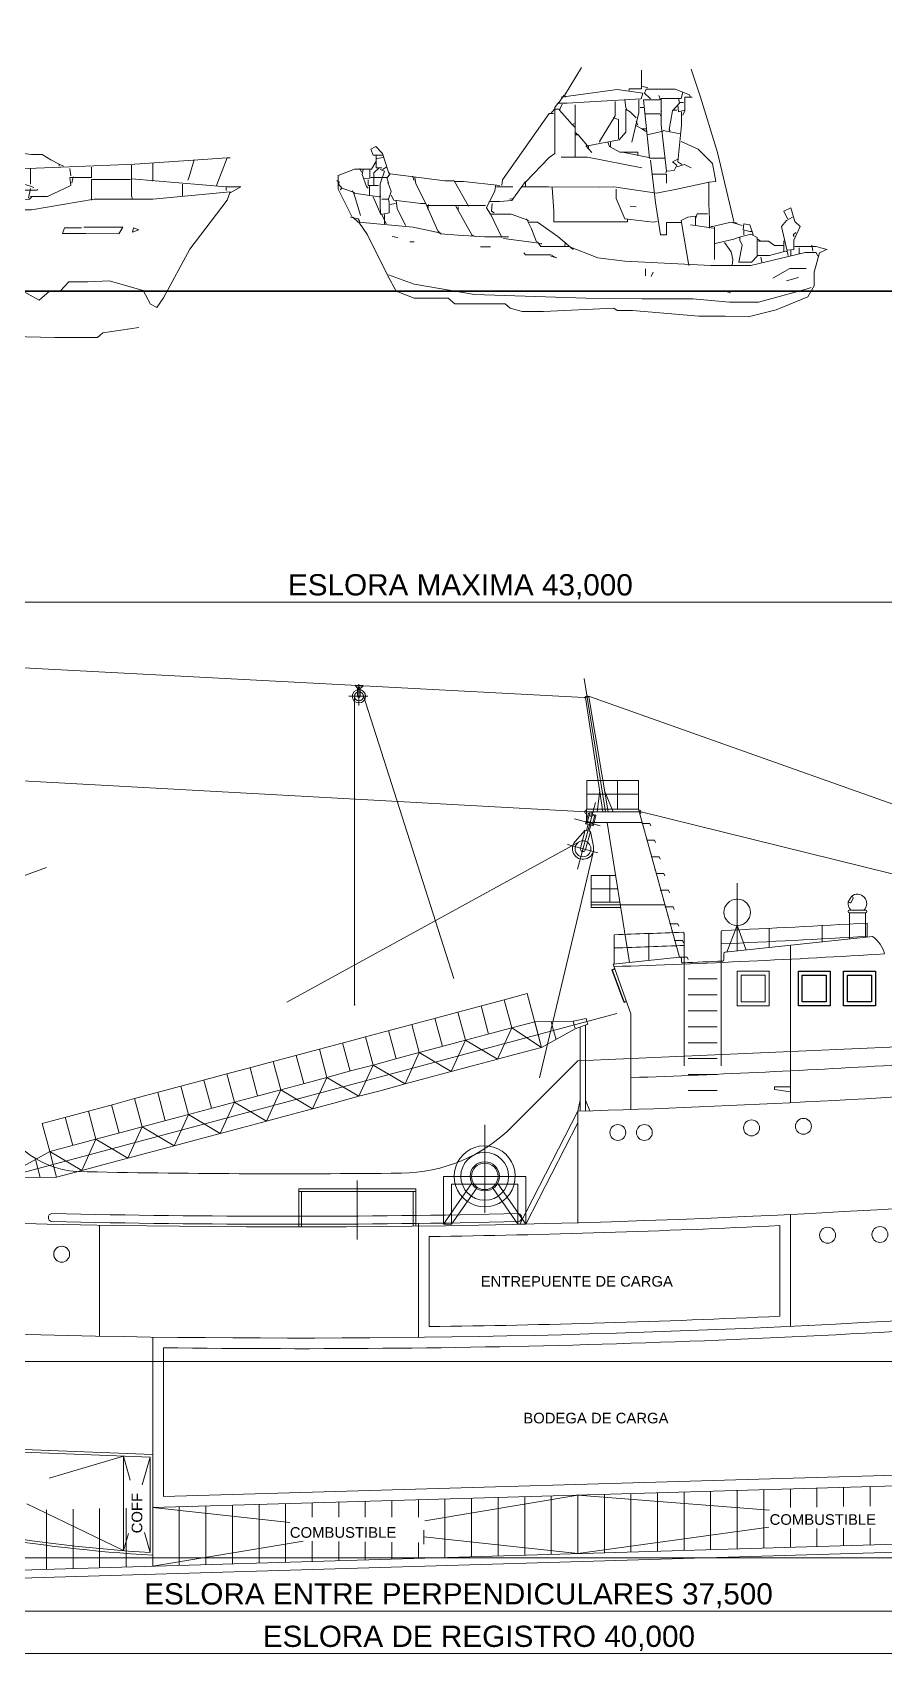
# Model space of a CAD drawing. Header units: millimetres. Extents: x -11119 to 8439, y -3599 to 8618.
# Drawn here: x -7220 to -5616, y 1906 to 4959 of the extents above; entities that cross this region are included whole.
import ezdxf

# ---------------------------------------------------------------- set-up
doc = ezdxf.new("R2010")
doc.units = ezdxf.units.MM
doc.layers.add('a_MUEBLE', color=250, linetype='Continuous', lineweight=5)
doc.layers.add('a_TEXTO', color=7, linetype='Continuous', lineweight=0)
doc.styles.add('CA_100_TEXTO', font='arial.ttf', dxfattribs={"height": 20})
doc.styles.add('CA_200_TEXTO', font='arial.ttf', dxfattribs={"height": 40})

# ---------------------------------------------------------------- blocks, each defined once
blk = doc.blocks.new('ca_nav12')
at = {"layer": 'a_MUEBLE', "linetype": 'Continuous'}
for points in [[(-859.1, 461), (-865.1, 446), (-895.1, 449.5), (-933.1, 449.5), (-935.1, 451)], [(-934.1, 425), (-934.1, 458), (-805.1, 458), (-789.1, 449), (-775.1, 423)], [(-915.1, 459), (-915.1, 451)], [(-530.1, 277), (-530.1, 301), (-597.1, 475), (-599.1, 487), (-597.1, 475), (-581.1, 451), (-509.1, 279), (-497.1, 277)], [(-894.1, 443), (-894.1, 421), (-907.1, 410), (-1017.1, 410), (-1015.1, 397)], [(-880.1, 443), (-880.1, 419), (-891.1, 421)], [(-839.1, 456), (-859.1, 456)], [(-1307.1, 423), (-1299.1, 403), (-1251.1, 403), (-1213.1, 404), (-1121.1, 406.5), (-1035.1, 406.5), (-1025.1, 389), (-1055.1, 352), (-1325.1, 352), (-1325.1, 381), (-1315.1, 411), (-1303.1, 413)], [(-1311.1, 424), (-1240.1, 424), (-1240.1, 403)], [(-1307.1, 411), (-1301.1, 399), (-1295.1, 403)], [(-1301.1, 425), (-1303.1, 417)], [(-923.1, 411), (-931.1, 422), (-1115.1, 420.5), (-1237.1, 420.5), (-1239.1, 421)], [(-1237.1, 419), (-1237.1, 405)], [(-1125.1, 421), (-1125.1, 405)], [(-1025.1, 396), (-951.1, 396), (-833.1, 405), (-773.1, 423), (-715.1, 377), (-707.1, 361), (-709.1, 347)], [(-982.1, 421), (-982.1, 399)], [(-935.1, 423), (-935.1, 399)], [(-1237.1, 318), (-1355.1, 318), (-1365.1, 331), (-1365.1, 357), (-1345.1, 366), (-1321.1, 366)], [(-1053.1, 353), (-1057.1, 349), (-1059.1, 351)], [(-709.1, 359), (-773.1, 331)], [(-549.1, 277), (-565.1, 287), (-575.1, 278), (-629.1, 278), (-643.1, 290), (-669.1, 292.5), (-717.1, 292.5), (-728.1, 307), (-728.1, 329), (-713.1, 335), (-709.1, 347), (-683.1, 319), (-667.1, 293)], [(-1352.1, 319), (-1352.1, 281), (-1361.1, 223)], [(-1349.1, 309), (-1337.1, 305), (-1347.1, 236), (-1315.1, 236), (-1276.1, 247), (-1276.1, 306), (-1337.1, 306)], [(-1251.1, 315), (-1251.1, 244), (-1231.1, 244)], [(-785.1, 329), (-773.1, 305), (-761.1, 305), (-771.1, 327), (-865.1, 324), (-931.1, 321.5), (-1231.1, 321.5), (-1235.1, 317), (-1235.1, 251)], [(-1217.1, 325), (-1217.1, 289), (-1217.1, 241), (-1231.1, 245), (-1233.1, 263), (-1219.1, 267)], [(-1173.1, 317), (-1165.1, 301), (-1165.1, 246), (-1211.1, 246)], [(-1144.1, 319), (-1144.1, 253), (-1127.1, 251), (-1123.1, 259)], [(-1125.1, 317), (-1121.1, 305)], [(-1106.1, 317), (-1106.1, 254), (-1075.1, 254), (-1075.1, 309), (-1071.1, 317)], [(-811.1, 327), (-811.1, 259), (-837.1, 246), (-955.1, 246.5), (-1033.1, 246.5), (-1049.1, 241), (-1049.1, 217)], [(-824.1, 327), (-824.1, 258), (-747.1, 258), (-661.1, 279), (-661.1, 291)], [(-785.1, 323), (-797.1, 319), (-787.1, 297), (-763.1, 275), (-757.1, 281), (-769.1, 303)], [(-1353.1, 281), (-1343.1, 279)], [(-1125.1, 295), (-1123.1, 277)], [(-1109.1, 305), (-1121.1, 305), (-1123.1, 293)], [(-1121.1, 287), (-1122.1, 277), (-1122.1, 253), (-1107.1, 257)], [(-673.1, 289), (-669.1, 281), (-661.1, 281)], [(-655.1, 289), (-661.1, 285)], [(-551.1, 275), (-499.1, 275), (-483.1, 281), (-469.1, 271), (-361.1, 271), (-255.1, 257), (-235.1, 257), (-219.1, 247), (-203.1, 239), (-203.1, 235)], [(-1370.1, 197), (-1370.1, 217), (-1355.1, 223), (-1239.1, 215), (-1087.1, 216), (-895.1, 215.5), (-745.1, 219.3), (-545.1, 221.1), (-373.1, 221.1), (-355.1, 227), (-61.1, 239), (112.9, 251), (118.9, 251)], [(-1122.1, 249), (-1113.1, 245), (-1113.1, 223), (-1122.1, 227), (-1122.1, 249)], [(50.9, 247), (40.9, 213), (38.9, 209)], [(112.9, 251), (92.9, 199)], [(-991.1, 217), (-991.1, 165), (-985.1, 151), (-987.1, 141)], [(-898.1, 217), (-898.1, 159), (-925.1, 151), (-925.1, 143)], [(-913.1, 217), (-913.1, 157)], [(-802.1, 215), (-802.1, 163), (-801.1, 159)], [(-614.1, 221), (-614.1, 180), (-677.1, 179.5), (-730.1, 179.5), (-730.1, 217)], [(-566.1, 223), (-566.1, 181), (-545.1, 173), (-545.1, 165)], [(-496.1, 221), (-496.1, 177), (-507.1, 169), (-507.1, 165)], [(-479.1, 221), (-479.1, 187), (-465.1, 183), (-398.1, 183), (-398.1, 221)], [(-353.1, 225), (-367.1, 221), (-373.1, 223)], [(-360.1, 219), (-360.1, 167)], [(-257.1, 231), (-257.1, 201)], [(-143.1, 214), (-183.1, 214), (-181.1, 199), (-225.1, 178), (-257.1, 178)], [(-203.1, 239), (-195.1, 235)], [(-183.1, 231), (-181.1, 217)], [(-177.1, 215), (-179.1, 203)], [(-142.1, 233), (-142.1, 213)], [(-67.1, 237), (-67.1, 179), (-65.1, 173)], [(-27.1, 241), (-27.1, 207)], [(-1421.1, 139), (-1350.1, 131), (-1350.1, 107), (-1341.1, 101), (-1293.1, 101), (-1297.1, 119), (-1301.1, 130), (-1274.1, 130), (-1274.1, 101), (-1224.1, 101), (-1224.1, 121), (-1237.1, 125), (-1229.1, 138), (-1031.1, 138), (-483.1, 151), (-401.1, 153), (-255.1, 153), (-137.1, 173), (-27.1, 173), (118.9, 187), (112.9, 171), (42.9, 79), (-7.1, -13), (-19.1, -31), (-31.1, -25), (-45.1, 1), (-109.1, 19), (-149.1, 17), (-185.1, 17), (-201.1, 0), (-221.1, 0), (-241.1, -17), (-303.1, 17), (-327.1, 41), (-483.1, 52), (-515.1, 52), (-587.1, 29), (-623.1, 9), (-625.1, -9), (-647.1, -9), (-667.1, -9), (-685.1, -3)], [(-1185.1, 141), (-1339.1, 141), (-1373.1, 159), (-1383.1, 173), (-1371.1, 194), (-1297.1, 193.5), (-1083.1, 193.5)], [(-297.1, 203), (-313.1, 205), (-319.1, 210), (-341.1, 210), (-333.1, 185), (-315.1, 179)], [(-303.1, 193), (-313.1, 177), (-313.1, 171)], [(-305.1, 201), (-303.1, 193), (-293.1, 191), (-283.1, 190), (-245.1, 190), (-243.1, 191)], [(-251.1, 195), (-261.1, 199), (-277.1, 203), (-285.1, 213), (-297.1, 207), (-297.1, 195)], [(-257.1, 193), (-261.1, 175)], [(-142.1, 171), (-142.1, 210), (-69.1, 210)], [(-67.1, 211), (110.9, 196), (138.9, 196), (118.9, 185)], [(28.9, 201), (28.9, 179)], [(110.9, 197), (110.9, 189)], [(-1383.1, 173), (-1425.1, 151), (-1407.1, 57), (-1403.1, 47), (-1401.1, 37)], [(-901.1, 157), (-901.1, 145)], [(-255.1, 177), (-259.1, 173), (-499.1, 161), (-891.1, 161), (-895.1, 145)], [(-463.1, 163), (-461.1, 151)], [(-431.1, 165), (-431.1, 155)], [(-429.1, 165), (-429.1, 155)], [(-1085.1, 141), (-1069.1, 141)], [(-987.1, 146), (-1055.1, 146), (-1055.1, 141)], [(-985.1, 152), (-943.1, 152), (-943.1, 143)], [(-973.1, 151), (-973.1, 141)], [(-929.1, 116), (-883.1, 116), (-873.1, 113), (-877.1, 100), (-923.1, 100), (-931.1, 115), (-929.1, 116)], [(-157.1, 120), (-83.1, 120), (-91.1, 108), (-153.1, 108.5), (-197.1, 108.5), (-193.1, 119), (-161.1, 119)], [(-63.1, 119), (-53.1, 115), (-65.1, 111), (-63.1, 119)], [(-1411.1, 71), (-1419.1, 63), (-1407.1, 43), (-1407.1, 0), (-1123.1, 0.5), (-1005.1, 0.5), (-999.1, -1)], [(-1401.1, 51), (-1329.1, 44), (-953.1, 43.5), (-845.1, 43.5), (-847.1, 34), (-1067.1, 32.5), (-1319.1, 34.8), (-1399.1, 34.8), (-1405.1, 35)], [(-1389.1, 47), (-1389.1, 39)], [(-1375.1, 45), (-1375.1, 37)], [(-1343.1, 43), (-1343.1, 35)], [(-1331.1, 43), (-1331.1, 35)], [(-1143.1, 43), (-1141.1, 33)], [(-1105.1, 43), (-1105.1, 35)], [(-1097.1, 41), (-1099.1, 33)], [(-1087.1, 41), (-1087.1, 33)], [(-1049.1, 43), (-1047.1, 33)], [(-887.1, 45), (-887.1, 37)], [(-1405.1, 15), (-1401.1, 3)], [(-1403.1, 1), (-1395.1, -3)], [(-925.1, 1), (-911.1, 7), (-893.1, 1), (-883.1, 2), (-861.1, 2), (-849.1, 4), (-825.1, 4), (-809.1, 11), (-779.1, 1)], [(-713.1, -3), (-697.1, 5), (-679.1, -7), (-677.1, -5)], [(-659.1, -13), (-659.1, -21)], [(-1485.1, -53), (-1235.1, -65), (-957.1, -73), (-819.1, -82), (-783.1, -85.5), (-643.1, -83.2), (-433.1, -86.1), (-347.1, -84.6), (-211.1, -87.8), (-131.1, -87.8), (-121.1, -79), (-53.1, -69)]]:
    blk.add_lwpolyline(points, dxfattribs=at)
blk = doc.blocks.new('ca_nav13')
at = {"layer": 'a_MUEBLE', "linetype": 'Continuous'}
for points in [[(348.8, 420.8), (316.8, 368), (318.4, 364.8)], [(461.6, 416), (461.6, 380.8), (438.4, 380.8), (438.4, 377.6)], [(635.2, 131.2), (604.8, 260.8), (572.8, 364.8), (555.2, 417.6)], [(310.4, 364.8), (416, 379.2), (464, 372.8), (460.8, 361.6), (321.6, 353.6), (305.6, 353.6), (315.2, 368), (316.8, 368)], [(462.4, 385.6), (473.6, 382.4)], [(478.4, 361.6), (467.2, 372.8), (470.4, 380), (524.8, 380), (552, 369.6), (553.6, 364.8)], [(494.4, 368), (497.6, 360)], [(539.2, 374.4), (536, 362.4), (498.4, 362.4), (498.4, 313.6), (508.8, 225.6), (507.2, 222.4)], [(305.6, 355.2), (298.4, 345.6), (298.4, 259.2), (288, 251.2), (243.2, 204.8), (243.2, 196.8)], [(291.2, 334.4), (297.6, 342.4), (307.2, 342.4)], [(312, 352), (307.2, 340.8), (331.2, 313.6), (336, 315.2)], [(336, 299.2), (342.4, 294.4), (360, 273.6), (419.2, 284.8), (432, 299.2), (432, 342.4), (440, 337.6), (451.2, 326.4)], [(336.8, 350.4), (336.8, 252.8)], [(412, 356.8), (412, 329.6), (382.4, 281.6), (384, 280)], [(430.4, 360), (432, 345.6), (433.6, 342.4)], [(456.8, 360), (456.8, 336), (443.2, 280)], [(459.2, 345.6), (465.6, 345.6)], [(505.6, 250.4), (476.8, 250.4), (465.6, 360), (496, 360)], [(499.2, 339.2), (497.6, 329.6)], [(531.2, 363.2), (532.8, 353.6), (520, 339.2), (513.6, 304), (515.2, 300.8)], [(520, 340.8), (528, 340.8)], [(529.6, 350.4), (531.2, 337.6), (542.4, 340.8)], [(536.8, 337.6), (536.8, 312), (529.6, 243.2), (537.6, 238.4)], [(532.8, 355.2), (540.8, 355.2)], [(539.2, 331.2), (543.2, 339.2), (543.2, 364.8), (556.8, 364.8)], [(198.4, 198.4), (200, 209.6), (288, 334.4), (296, 334.4)], [(331.2, 313.6), (336, 308.8)], [(408, 326.4), (418.4, 323.2), (418.4, 286.4)], [(449.6, 312), (462.4, 305.6), (468.8, 300.8), (470.4, 300.8)], [(451.2, 320), (454.4, 312)], [(462.4, 305.6), (470.4, 305.6)], [(496, 333.6), (468.8, 333.6)], [(336, 294.4), (342.4, 294.4)], [(398.4, 280), (401.6, 272), (420.8, 261.6), (454.4, 261.6), (454.4, 256)], [(403.2, 280), (403.2, 272)], [(502.4, 300.8), (472, 294.4)], [(502.4, 302.4), (534.4, 296)], [(536, 281.6), (568, 267.2), (595.2, 240), (601.6, 206.4), (588, 204.8), (588.4, 164.8), (589.4, 134.4), (589.4, 118.4)], [(-25.6, 256), (-43.2, 256), (-48, 267.2), (-38.4, 272), (-25.6, 259.2), (-14.4, 224), (-12.8, 220.8)], [(-37.6, 254.4), (-37.6, 232), (-27.2, 232)], [(-24, 251.2), (-36.8, 249.6)], [(462.4, 232), (360, 252), (310.4, 252)], [(356.8, 273.6), (368, 260.8)], [(361.6, 273.6), (361.6, 267.2)], [(428.8, 260.8), (475.2, 251.2)], [(478.4, 246.4), (488, 166.4), (497.6, 105.6), (508.8, 105.6), (508.8, 128.8), (536, 128.8)], [(529.6, 248), (520, 243.2), (528, 236.8), (523.2, 227.2), (508.8, 225.6)], [(-38.4, 243.2), (-46.4, 229.6), (-78.4, 229.6), (-109.6, 217.6), (-109.6, 192), (-83.2, 139.2)], [(-68.8, 230.4), (-65.6, 224)], [(-62.4, 228.8), (-64, 219.2), (-56, 196.8), (-52.8, 193.6)], [(-49.6, 228.8), (-49.6, 212.8), (-60.8, 211.2)], [(-32, 232), (-42.4, 222.4), (-42.4, 200)], [(-30.4, 228.8), (-22.4, 225.6), (-30.4, 201.6), (-30.4, 156.8), (-28.8, 144)], [(-17.6, 233.6), (-25.6, 228.8)], [(-17.6, 212.8), (-11.2, 220.8), (91.2, 207.2), (108.8, 207.2), (136, 160)], [(30.4, 216), (33.6, 208)], [(35.2, 214.4), (36.8, 201.6), (57.6, 160.8), (168, 160.8)], [(508.8, 203.2), (508.8, 220), (481.6, 220)], [(528, 233.6), (542.4, 238.4), (555.2, 232)], [(-112, 208), (-107.2, 204.8), (-108.8, 198.4)], [(-107.2, 200), (-102.4, 193.6), (-105.6, 190.4)], [(-102.4, 193.6), (-78.4, 185.6)], [(-83.2, 188.8), (-80, 184)], [(-67.2, 142.4), (-80, 184), (-32, 177.6), (-28.8, 179.2)], [(-52.8, 209.6), (-52.8, 198.4), (-33.6, 198.4)], [(-50.4, 198.4), (-50.4, 179.2)], [(-48, 213.6), (-17.6, 213.6), (-14.4, 203.2)], [(-16, 204.8), (-9.6, 187.2), (-14.4, 172.8), (-27.2, 172.8)], [(108.8, 206.4), (126.4, 206.4), (195.2, 198.4)], [(187.2, 200), (185.6, 188.8), (169.6, 156.8), (177.6, 144.8), (216, 144.8), (249.6, 132.8)], [(243.2, 206.4), (235.2, 195.2), (217.6, 170.4), (195.2, 168.4), (177.6, 168.4), (174.4, 168)], [(188.8, 196), (219.2, 196)], [(588.8, 204.8), (528, 192), (489.6, 184), (409.6, 196), (382.4, 195.6), (286.4, 196.2), (235.2, 196.2)], [(293.6, 195.2), (296.4, 150.4), (296.4, 130.4), (435.2, 130.4), (435.2, 136)], [(413.6, 192), (413.6, 174.4), (430.4, 136), (483.2, 129.6), (491.2, 131.2)], [(-43.2, 177.6), (-28.8, 144), (-13.6, 147.2), (-13.6, 166.4), (-14.4, 172.8)], [(-1.6, 164.8), (-11.2, 163.2)], [(-9.6, 180.8), (-4.8, 171.2), (46.4, 164.8), (54.4, 164.8)], [(0, 169.6), (1.6, 155.2), (17.6, 123.2)], [(56, 163.2), (78.4, 113.6), (83.2, 108), (116.8, 105.2), (166.4, 102.2), (211.2, 102.2)], [(60.8, 163.2), (59.2, 153.6)], [(112, 160), (142.4, 105.6), (142.4, 104)], [(116.8, 158.4), (116.8, 152)], [(180.8, 164.8), (179.2, 150.4), (184, 147.2)], [(220.8, 174.4), (212.8, 172.8)], [(440, 160), (451.2, 158.4)], [(736, 136), (729.6, 150.4), (742.4, 156.8), (750.4, 131.2), (760, 121.6), (748, 96), (748, 78.4), (736, 76.8)], [(-86.4, 139.2), (-72, 136), (-68.8, 131.2)], [(-81.6, 139.2), (-72, 129.6), (-70.4, 129.6)], [(809.6, 78.4), (796.8, 72), (786.4, 35.2), (786.4, 9.6), (774.4, -11.2), (715.2, -35.2), (662.4, -48.8), (619.2, -47.6), (569.6, -47.6), (444.8, -36.8), (416, -36.8), (409.6, -32), (276.8, -38.4), (236.8, -38.4), (214.4, -32), (204.8, -24), (110.4, -24), (97.6, -13.6), (33.6, -13.6), (0, 0), (-16, 28.8), (-54.4, 105.6), (-70.4, 129.6), (32, 120), (84.8, 108.8)], [(-27.2, 144), (-19.2, 126.4)], [(-22.4, 144), (-22.4, 126.4)], [(177.6, 145.6), (198.4, 100.8)], [(244.8, 136), (248, 129.6)], [(264, 92.8), (254.4, 116.8), (248, 129.6), (265.6, 129.6), (304, 102.4), (332.8, 78.4)], [(550.4, 48), (536, 132.8), (548.8, 139.2), (563.2, 140.8), (563.2, 124.8)], [(596.8, 118.4), (553.6, 124.8)], [(585.6, 145.6), (566.4, 145.6), (563.2, 136)], [(651.2, 123.2), (630.4, 129.6), (595.2, 121.6), (592, 121.6)], [(633.6, 129.6), (641.6, 128)], [(672, 105.6), (665.6, 124.8), (654.4, 126.4), (652.8, 115.2), (665.6, 112), (670.4, 112)], [(745.6, 139.2), (734.4, 132.8), (724.8, 121.6), (737.6, 67.2)], [(-8, 102.4), (3.2, 100.8)], [(25.6, 92.8), (33.6, 92.8)], [(142.4, 105.6), (148.8, 102.4)], [(201.6, 99.2), (273.6, 89.6), (273.6, 88)], [(265.6, 92.8), (272, 84), (324.8, 84), (379.2, 62.4), (430.4, 56), (592, 48), (667.2, 48), (769.6, 72.8), (790.4, 72.8), (793.6, 65.6)], [(599.2, 120), (599.2, 59.2)], [(600, 89.6), (635.2, 97.6), (643.2, 100.8), (667.2, 107.2), (679.2, 100.8), (679.2, 65.6), (668.8, 54.4), (644.8, 54.4), (651.2, 86.4), (646.4, 96), (646.4, 100.8)], [(654.4, 113.6), (654.4, 105.6)], [(680, 97.6), (684.8, 94.4)], [(681.6, 93.6), (700.8, 93.6), (712, 85.6), (728, 85.6)], [(729.6, 94.4), (729.6, 75.2)], [(752, 110.4), (747.2, 105.6), (748.8, 102.4)], [(158.4, 83.2), (177.6, 83.2)], [(299.2, 64), (291.2, 68), (243.2, 68), (240, 72)], [(291.2, 65.6), (302.4, 62.4)], [(318.4, 91.2), (316.8, 83.2)], [(617.6, 91.2), (630.4, 73.6), (633.6, 59.2), (632, 48)], [(680, 67.2), (702.4, 67.2), (732.8, 75.2), (736, 73.6)], [(686.4, 64), (688, 54.4)], [(742.4, 76.8), (742.4, 67.2)], [(750.4, 84), (790.4, 84), (803.2, 80), (811.2, 78.4)], [(758.4, 81.6), (758.4, 70.4)], [(782.4, 86.4), (784, 75.2)], [(468.8, 41.6), (468.8, 28.8)], [(483.2, 35.2), (480, 27.2)], [(771.2, 42.4), (740.8, 42.4), (708.8, 24)], [(-14.4, 30.4), (33.6, 12.8), (147.2, -6.4), (356.8, -13.6), (462.4, -14.8), (558.4, -14.8), (627.2, -20.8), (681.6, -20.8), (771.2, 3.2), (780.8, 6.4)], [(756.8, 25.6), (734.4, 19.2)], [(438.4, -0.8), (620.8, -0.8), (628.8, -3.2)]]:
    blk.add_lwpolyline(points, dxfattribs=at)
blk = doc.blocks.new('ca_nav22')
for p, q in [((-905.7, 1086.5), (-901, 1088.2)), ((-883.2, 1025.5), (-905.7, 1086.5)), ((-555.3, 1018.9), (-555.3, 1083.9)), ((-555.3, 1083.9), (-495.3, 1083.9)), ((-547.8, 1076.4), (-502.8, 1076.4)), ((-547.8, 1026.4), (-547.8, 1076.4)), ((-502.8, 1076.4), (-502.8, 1026.4)), ((-495.3, 1083.9), (-495.3, 1018.9)), ((-470.3, 1018.9), (-470.3, 1083.9)), ((-470.3, 1083.9), (-410.3, 1083.9)), ((-462.8, 1076.4), (-417.8, 1076.4)), ((-462.8, 1026.4), (-462.8, 1076.4)), ((-417.8, 1076.4), (-417.8, 1026.4)), ((-410.3, 1083.9), (-410.3, 1018.9)), ((-883.2, 1025.5), (-878.5, 1027.2)), ((-495.3, 1018.9), (-555.3, 1018.9)), ((-502.8, 1026.4), (-547.8, 1026.4)), ((-410.3, 1018.9), (-470.3, 1018.9)), ((-417.8, 1026.4), (-462.8, 1026.4))]:
    blk.add_line(p, q)
at = {"layer": 'a_MUEBLE', "color": 8}
for p, q in [((-958.1, 1599), (-2697.5, 1691.5)), ((-1388.8, 1622.4), (-1374.8, 1621.6)), ((-1388.8, 1621.4), (-1388.8, 1622.4)), ((-1382.2, 1614), (-1388.8, 1621.4)), ((-1388.8, 1621.4), (-1374.8, 1620.6)), ((-1382.2, 1624.7), (-1382.2, 1584.5)), ((-1374.8, 1620.6), (-1382.2, 1614)), ((-1374.8, 1620.6), (-1374.8, 1621.6)), ((-918.1, 1383.9), (-958.4, 1635.3)), ((-1401.1, 1601.5), (-1365.4, 1601.5)), ((-1390.7, 1601.5), (-1390.7, 1021.5)), ((-1384.7, 1616.5), (-1384.7, 1601.5)), ((-1379.7, 1616.5), (-1379.7, 1601.5)), ((-1374.1, 1604.1), (-1203.9, 1070.1)), ((-958.1, 1599), (-948.2, 1601.1)), ((-955.7, 1599.5), (-949.8, 1600.8)), ((-923.2, 1383.9), (-955.7, 1599.5)), ((-923.2, 1383.9), (-955.7, 1599.5)), ((-949.8, 1600.8), (-913.1, 1383.9)), ((-949.8, 1600.8), (-913.1, 1383.9)), ((836, 967.6), (-948.2, 1601.1)), ((-955.5, 1383.8), (-2639, 1476.7)), ((-953.3, 1443.2), (-856.4, 1443.2)), ((-953.3, 1388.9), (-953.3, 1443.2)), ((-895.6, 1443.2), (-895.6, 1388.9)), ((-856.4, 1443.2), (-856.4, 1388.9)), ((-856.4, 1417.2), (-953.3, 1417.2)), ((-895.6, 1417.2), (-953.3, 1417.2)), ((-929.1, 1423.3), (-934.1, 1383.9)), ((-929.1, 1423.3), (-934.1, 1383.9)), ((-919.8, 1423.6), (-903.7, 1383.9)), ((-919.8, 1423.6), (-903.7, 1383.9)), ((-855, 1383.9), (-954.1, 1383.9)), ((-954.1, 1367.4), (-950.7, 1380.2)), ((-952.5, 1363.9), (-948.8, 1377.7)), ((-949.5, 1380.9), (-947.8, 1380.5)), ((-947.8, 1377.4), (-947.8, 1383.9)), ((-947.8, 1377.4), (-947.8, 1383.9)), ((-947.3, 1363.9), (-937.3, 1401.4)), ((-943.7, 1377.4), (-943.7, 1383.9)), ((-943.7, 1377.4), (-943.7, 1383.9)), ((-943.7, 1379.4), (-936.9, 1377.6)), ((-943.7, 1377.4), (-939.8, 1376.4)), ((-942.1, 1363.9), (-939.1, 1375.1)), ((-939.5, 1363.9), (-936.2, 1376.3)), ((-915.6, 1383.9), (-902.6, 1383.9)), ((-915.6, 1383.9), (-902.6, 1383.9)), ((836, 967.6), (-853.8, 1384.5)), ((-976.6, 1370.5), (-928.3, 1357.5)), ((-956.3, 1349.5), (-975.5, 1327.9)), ((-970.9, 1275.8), (-947.3, 1363.9)), ((-965.4, 1315.7), (-956.3, 1349.5)), ((-956.3, 1349.5), (-946.7, 1346.9)), ((-955.7, 1361.5), (-954.1, 1367.4)), ((-955.7, 1361.5), (-953.3, 1360.8)), ((-955.7, 1313.1), (-946.7, 1346.9)), ((-953.9, 1348.9), (-950.7, 1361)), ((-953.3, 1360.8), (-952.5, 1363.9)), ((-953.1, 1361.7), (-943.4, 1359.1)), ((-951.9, 1365.9), (-944.4, 1363.9)), ((-949.1, 1347.6), (-945.8, 1359.8)), ((-946.7, 1346.9), (-940.9, 1318.6)), ((-944.4, 1363.9), (-942.3, 1363.4)), ((-943.7, 1358.1), (-942.1, 1363.9)), ((-943.7, 1358.1), (-941.3, 1357.5)), ((-941.3, 1357.5), (-939.5, 1363.9)), ((-849, 1362.1), (-834.5, 1362.1)), ((-834.5, 1362.1), (-832.7, 1357.4)), ((-967.8, 1327.6), (-1517.7, 1025.5)), ((-989.6, 1322.2), (-932.8, 1307)), ((-840.3, 1330.9), (-825.8, 1330.9)), ((-825.8, 1330.9), (-824.1, 1326.2)), ((-941.1, 1310), (-1042.4, 882.8)), ((-831.6, 1299.4), (-817.1, 1299.4)), ((-817.1, 1299.4), (-815.3, 1294.7)), ((-2520.3, 1078.9), (-1970.3, 1278.9)), ((-945.3, 1263.9), (-945.3, 1213.9)), ((-945.3, 1263.9), (-899, 1263.9)), ((-910.3, 1263.9), (-910.3, 1213.9)), ((-822.8, 1267.9), (-808.3, 1267.9)), ((-808.3, 1267.9), (-806.6, 1263.2)), ((-945.3, 1238.9), (-895, 1238.9)), ((-814.1, 1236.4), (-799.6, 1236.4)), ((-799.6, 1236.4), (-797.8, 1231.7)), ((-670.3, 1220.4), (-670.3, 1249.4)), ((-461.3, 1214.5), (-455.4, 1224.8)), ((-455.4, 1224.8), (-452.8, 1223.3)), ((-945.3, 1208.9), (-806.4, 1208.9)), ((-805.3, 1204.9), (-790.8, 1204.9)), ((-790.8, 1204.9), (-789.1, 1200.2)), ((-671.1, 1219), (-671.1, 1220.4)), ((-671.1, 1220.4), (-669.6, 1220.4)), ((-669.6, 1219), (-671.1, 1219)), ((-670.3, 1170.4), (-670.3, 1219)), ((-669.6, 1220.4), (-669.6, 1219)), ((-461.3, 1214.5), (-458.7, 1213)), ((-429.1, 1198.9), (-459.1, 1198.9)), ((-429.1, 1193.9), (-459.1, 1193.9)), ((-459.1, 1144.6), (-459.1, 1193.9)), ((-456, 1213.7), (-452.1, 1220.6)), ((-429.1, 1147.8), (-429.1, 1193.9)), ((-796.6, 1173.4), (-782.1, 1173.4)), ((-782.1, 1173.4), (-780.3, 1168.7)), ((-670.9, 1169), (-689.6, 1119.9)), ((-671.1, 1169), (-671.1, 1170.4)), ((-671.1, 1170.4), (-669.6, 1170.4)), ((-669.6, 1169), (-671.1, 1169)), ((-670.3, 1121.9), (-670.3, 1169)), ((-653.5, 1123.7), (-669.7, 1169)), ((-669.6, 1170.4), (-669.6, 1169)), ((-610.3, 1164.6), (-610.3, 1128.4)), ((-510.3, 1169.8), (-510.3, 1139.1)), ((-426, 1148.2), (-426, 1174.5)), ((-901.9, 1097.1), (-901.9, 1152.6)), ((-836.9, 1104.1), (-836.9, 1154.8)), ((-787.8, 1141.9), (-773.3, 1141.9)), ((-773.3, 1141.9), (-771.6, 1137.2)), ((-770.3, 923.9), (-770.3, 1154.8)), ((-770.3, 1083.9), (-770.3, 1154.8)), ((-700.3, 927), (-700.3, 1158)), ((-779.1, 1110.4), (-764.6, 1110.4)), ((-764.6, 1110.4), (-762.8, 1105.7)), ((-762.8, 1069.3), (-707.8, 1069.3)), ((-670.3, 1018.9), (-670.3, 1083.9)), ((-670.3, 1083.9), (-610.3, 1083.9)), ((-662.8, 1076.4), (-617.8, 1076.4)), ((-662.8, 1026.4), (-662.8, 1076.4)), ((-617.8, 1076.4), (-617.8, 1026.4)), ((-610.3, 1083.9), (-610.3, 1018.9)), ((-1109, 1030.2), (-1065.5, 1041.9)), ((-1038.4, 940.5), (-1065.5, 1041.9)), ((-762.8, 1039.3), (-707.8, 1039.3)), ((-1195.9, 1006.9), (-1148.8, 1019.6)), ((-1138.2, 965.5), (-1152.5, 1018.6)), ((-1148.8, 1019.6), (-1109, 1030.2)), ((-1094.8, 977.1), (-1109, 1030.2)), ((-1094.8, 977.1), (-1109, 1030.2)), ((-762.8, 1009.3), (-707.8, 1009.3)), ((-610.3, 1018.9), (-670.3, 1018.9)), ((-617.8, 1026.4), (-662.8, 1026.4)), ((-2049.4, 695.4), (-897.1, 1004.2)), ((-1322.7, 973), (-1282.9, 983.6)), ((-1282.9, 983.6), (-1235.7, 996.3)), ((-1268.6, 930.5), (-1282.9, 983.6)), ((-1268.6, 930.5), (-1282.9, 983.6)), ((-1225.2, 942.2), (-1239.4, 995.3)), ((-1235.7, 996.3), (-1195.9, 1006.9)), ((-1181.7, 953.8), (-1195.9, 1006.9)), ((-1181.7, 953.8), (-1195.9, 1006.9)), ((-1134.6, 966.4), (-1094.8, 977.1)), ((-1121.6, 918.1), (-1094.8, 977.1)), ((-1094.8, 977.1), (-1051.3, 988.8)), ((-1094.8, 977.1), (-1038.4, 940.5)), ((-1051.3, 988.8), (-979.2, 990)), ((-1044.8, 964.6), (-1051.3, 988.8)), ((-1015.9, 972.4), (-1020.4, 989.3)), ((-979.2, 990), (-954.5, 994.7)), ((-977.2, 982.7), (-979.2, 990)), ((-977.2, 982.7), (-975.3, 975.5)), ((-975.3, 975.5), (-951.7, 983.9)), ((-965.7, 915.5), (-965.7, 978.9)), ((-955.7, 915.9), (-955.7, 982.4)), ((-953.1, 989.2), (-954.5, 994.7)), ((-953.1, 989.2), (-951.7, 983.9)), ((-762.8, 979.3), (-707.8, 979.3)), ((-1456.7, 937.1), (-1409.6, 949.7)), ((-1399, 895.6), (-1413.3, 948.7)), ((-1409.6, 949.7), (-1369.8, 960.4)), ((-1369.8, 960.4), (-1322.7, 973)), ((-1355.6, 907.2), (-1369.8, 960.4)), ((-1355.6, 907.2), (-1369.8, 960.4)), ((-1312.1, 918.9), (-1326.3, 972)), ((-1221.5, 943.2), (-1181.7, 953.8)), ((-1208.6, 894.9), (-1181.7, 953.8)), ((-1181.7, 953.8), (-1134.6, 966.4)), ((-1181.7, 953.8), (-1121.6, 918.1)), ((-1038.4, 940.5), (-1044.8, 964.6)), ((-1038.4, 940.5), (-975.3, 975.5)), ((-1015.9, 972.4), (-1011.3, 955.5)), ((-762.8, 949.3), (-707.8, 949.3)), ((-1543.7, 913.8), (-1496.5, 926.4)), ((-1486, 872.3), (-1500.2, 925.4)), ((-1496.5, 926.4), (-1456.7, 937.1)), ((-1442.5, 883.9), (-1456.7, 937.1)), ((-1442.5, 883.9), (-1456.7, 937.1)), ((-1355.6, 907.2), (-1308.4, 919.9)), ((-1308.4, 919.9), (-1268.6, 930.5)), ((-1295.5, 871.6), (-1268.6, 930.5)), ((-1268.6, 930.5), (-1221.5, 943.2)), ((-1268.6, 930.5), (-1208.6, 894.9)), ((-1168.8, 905.5), (-1121.6, 918.1)), ((-1121.6, 918.1), (-1081.8, 928.8)), ((-1081.8, 928.8), (-1038.4, 940.5)), ((-955.7, 821.4), (-955.7, 915.9)), ((-870.3, 823.4), (-870.3, 919.6)), ((-770.3, 923.9), (-770.3, 905.9)), ((-762.8, 919.3), (-707.8, 919.3)), ((-700.3, 927), (-700.3, 905.9)), ((-570.3, 836.2), (-570.3, 932.6)), ((-1670.4, 879.8), (-1630.6, 890.5)), ((-1630.6, 890.5), (-1583.5, 903.1)), ((-1616.4, 837.3), (-1630.6, 890.5)), ((-1616.4, 837.3), (-1630.6, 890.5)), ((-1572.9, 849), (-1587.1, 902.1)), ((-1583.5, 903.1), (-1543.7, 913.8)), ((-1529.4, 860.6), (-1543.7, 913.8)), ((-1529.4, 860.6), (-1543.7, 913.8)), ((-1442.5, 883.9), (-1395.4, 896.6)), ((-1395.4, 896.6), (-1355.6, 907.2)), ((-1382.4, 848.3), (-1355.6, 907.2)), ((-1355.6, 907.2), (-1295.5, 871.6)), ((-1255.7, 882.2), (-1208.6, 894.9)), ((-1208.6, 894.9), (-1168.8, 905.5)), ((-965.7, 820.4), (-965.7, 915.5)), ((-762.8, 889.3), (-707.8, 889.3)), ((-1804.5, 843.9), (-1757.3, 856.5)), ((-1746.8, 802.4), (-1761, 855.5)), ((-1757.3, 856.5), (-1717.5, 867.2)), ((-1717.5, 867.2), (-1670.4, 879.8)), ((-1703.3, 814.1), (-1717.5, 867.2)), ((-1703.3, 814.1), (-1717.5, 867.2)), ((-1659.8, 825.7), (-1674.1, 878.8)), ((-1569.2, 850), (-1529.4, 860.6)), ((-1556.3, 801.7), (-1529.4, 860.6)), ((-1529.4, 860.6), (-1482.3, 873.3)), ((-1529.4, 860.6), (-1469.4, 825)), ((-1482.3, 873.3), (-1442.5, 883.9)), ((-1469.4, 825), (-1442.5, 883.9)), ((-1442.5, 883.9), (-1382.4, 848.3)), ((-1382.4, 848.3), (-1342.6, 858.9)), ((-1342.6, 858.9), (-1295.5, 871.6)), ((-1295.5, 871.6), (-1255.7, 882.2)), ((-762.8, 859.3), (-707.8, 859.3)), ((-600.3, 861.2), (-600.3, 866.2)), ((-570.3, 866.2), (-600.3, 866.2)), ((-600.3, 861.2), (-570.3, 856.5)), ((-1891.4, 820.6), (-1844.3, 833.2)), ((-1833.7, 779.1), (-1847.9, 832.2)), ((-1844.3, 833.2), (-1804.5, 843.9)), ((-1790.2, 790.8), (-1804.5, 843.9)), ((-1790.2, 790.8), (-1804.5, 843.9)), ((-1703.3, 814.1), (-1656.2, 826.7)), ((-1656.2, 826.7), (-1616.4, 837.3)), ((-1643.2, 778.4), (-1616.4, 837.3)), ((-1616.4, 837.3), (-1569.2, 850)), ((-1616.4, 837.3), (-1556.3, 801.7)), ((-1516.5, 812.3), (-1469.4, 825)), ((-1469.4, 825), (-1429.6, 835.6)), ((-1429.6, 835.6), (-1382.4, 848.3)), ((-965.7, 840.8), (-970.3, 820.3)), ((-955.7, 840.8), (-947.7, 820.9)), ((-1978.3, 797.3), (-1931.2, 809.9)), ((-1964.1, 744.2), (-1978.3, 797.3)), ((-1920.6, 755.8), (-1934.9, 808.9)), ((-1931.2, 809.9), (-1891.4, 820.6)), ((-1877.2, 767.5), (-1891.4, 820.6)), ((-1877.2, 767.5), (-1891.4, 820.6)), ((-1790.2, 790.8), (-1743.1, 803.4)), ((-1743.1, 803.4), (-1703.3, 814.1)), ((-1730.2, 755.1), (-1703.3, 814.1)), ((-1703.3, 814.1), (-1643.2, 778.4)), ((-1603.4, 789), (-1556.3, 801.7)), ((-1556.3, 801.7), (-1516.5, 812.3)), ((-1145.5, 629.1), (-1145.5, 794.5)), ((-970.3, 820.3), (-1079.2, 607.6)), ((-970.3, 798.3), (-1068, 607.6)), ((-970.3, 610.2), (-970.3, 820.3)), ((-1917, 756.8), (-1877.2, 767.5)), ((-1904, 708.5), (-1877.2, 767.5)), ((-1877.2, 767.5), (-1830, 780.1)), ((-1877.2, 767.5), (-1817.1, 731.8)), ((-1830, 780.1), (-1790.2, 790.8)), ((-1817.1, 731.8), (-1790.2, 790.8)), ((-1790.2, 790.8), (-1730.2, 755.1)), ((-1730.2, 755.1), (-1690.4, 765.8)), ((-1690.4, 765.8), (-1643.2, 778.4)), ((-1643.2, 778.4), (-1603.4, 789)), ((-1989.5, 730.1), (-1964.1, 744.2)), ((-1964.1, 744.2), (-1917, 756.8)), ((-1964.1, 744.2), (-1904, 708.5)), ((-1964.1, 744.2), (-1957.6, 720)), ((-1817.1, 731.8), (-1777.3, 742.5)), ((-1777.3, 742.5), (-1730.2, 755.1)), ((-1989.5, 730.1), (-2027.2, 709.1)), ((-1986.6, 712.3), (-1991.2, 729.2)), ((-1986.6, 712.3), (-1982.1, 695.4)), ((-1957.6, 720), (-1951.2, 695.9)), ((-1951.2, 695.9), (-1904, 708.5)), ((-1904, 708.5), (-1864.2, 719.2)), ((-1864.2, 719.2), (-1817.1, 731.8)), ((-1951.2, 695.9), (-2023.3, 694.7)), ((-1275.3, 673.9), (-1495.3, 673.9)), ((-1495.3, 602.4), (-1495.3, 673.9)), ((-1385.3, 578.9), (-1385.3, 689.8)), ((-1275.3, 603.9), (-1275.3, 673.9)), ((-1068, 697.6), (-1223, 697.6)), ((-1223, 697.6), (-1223, 607.6)), ((-1169.6, 684.5), (-1223, 607.6)), ((-1083, 682.6), (-1208, 682.6)), ((-1208, 682.6), (-1208, 607.6)), ((-1161.2, 675), (-1208, 607.6)), ((-1129.8, 675), (-1083, 607.6)), ((-1121.3, 684.5), (-1068, 607.6)), ((-1083, 607.6), (-1083, 682.6)), ((-1068, 607.6), (-1068, 697.6)), ((-1275.3, 668.9), (-1495.3, 668.9)), ((-1490.3, 602.4), (-1490.3, 668.9)), ((-1280.3, 603.8), (-1280.3, 668.9)), ((-570.3, 415.2), (-570.3, 625.9)), ((-1870.3, 396.7), (-1870.3, 605.6)), ((-1270.3, 394.5), (-1270.3, 609)), ((-1250.3, 414.7), (-1250.3, 584.2)), ((-1223, 607.6), (-1208, 607.6)), ((-1083, 607.6), (-1068, 607.6)), ((-590.3, 434.3), (-590.3, 604.9)), ((-1750.3, 94.5), (-1750.3, 374.8)), ((-2570.3, 203.9), (-1770.3, 173.9)), ((-2411.6, 193), (-1775.3, 169.1)), ((-1965.3, 129), (-1825.3, 171)), ((-1825.3, -7.2), (-1825.3, 171)), ((-1825.3, 171), (-1812.9, 125.7)), ((-1790.1, 117), (-1775.3, 169.1)), ((-1775.3, -10.7), (-1775.3, 169.1)), ((-1750.3, 94.5), (9.7, 145.9)), ((-970.3, 97.3), (-1258, 49.1)), ((-970.3, 97.3), (-609.8, 68.7)), ((-2007.3, 80.7), (-1825.3, -7.2)), ((-1770.3, 73.9), (-1512.2, 46)), ((-1259.9, 4.7), (-1259.9, 31.4)), ((-610.9, 37.2), (-970.3, -12.8)), ((-1825.3, -7.2), (-1816.2, 24.9)), ((-1785.7, 27.1), (-1775.3, -10.7)), ((-1487.2, 10.8), (-1770.3, -36.6)), ((-1259.9, 18.6), (-970.3, -12.8))]:
    blk.add_line(p, q, dxfattribs=at)
at = {"layer": 'a_MUEBLE'}
for p, q in [((-856.4, 1388.9), (-954.1, 1388.9)), ((-954.1, 1388.9), (-954.1, 1363.9)), ((-954.1, 1388.9), (-954.1, 1363.9)), ((-887.2, 1388.9), (-954.1, 1388.9)), ((-779, 1110.3), (-856.4, 1388.9)), ((-954.1, 1363.9), (-849.5, 1363.9)), ((-954.1, 1363.9), (-920.3, 1363.9)), ((-954.1, 1363.9), (-887.2, 1363.9)), ((-872.8, 1100.2), (-915, 1363.9)), ((-945.3, 1213.9), (-891, 1213.9)), ((-945.3, 1213.9), (-945.3, 1203.9)), ((-945.3, 1213.9), (-945.3, 1203.9)), ((-945.3, 1203.9), (-889.4, 1203.9)), ((-693.1, 1119.5), (-415.5, 1149.3)), ((-570.3, 932.6), (-570.3, 1132.7)), ((-570.3, 1073.9), (-570.3, 1132.7)), ((-904.1, 1096.9), (-778.1, 1110.4)), ((-775.3, 1102.3), (-775.3, 1107.9)), ((-695.3, 1105.4), (-695.3, 1117)), ((-870.3, 1003.9), (-904.1, 1096.9)), ((-870.3, 919.6), (-870.3, 1003.9)), ((-970.3, 915.3), (-368.4, 941.3)), ((-970.3, 915.3), (-1093.2, 791.9)), ((-1770.3, -36.6), (-1770.3, 395)), ((-1770.3, 73.9), (29.7, 126.4)), ((-1120.3, -17.2), (-1120.3, 92.9)), ((-1070.3, -15.8), (-1070.3, 94.4)), ((-1020.3, -14.3), (-1020.3, 95.8)), ((-970.3, -12.8), (-970.3, 97.3)), ((-920.3, -11.3), (-920.3, 98.7)), ((-870.3, -9.8), (-870.3, 100.2)), ((-820.3, -8.3), (-820.3, 101.6)), ((-770.3, -6.9), (-770.3, 103.1)), ((-720.3, -5.4), (-720.3, 104.6)), ((-670.3, -3.9), (-670.3, 106)), ((-620.3, -2.4), (-620.3, 107.5)), ((-570.3, 73.9), (-570.3, 108.9)), ((-520.3, 74.7), (-520.3, 110.4)), ((-470.3, 75.6), (-470.3, 111.9)), ((-420.3, 76.4), (-420.3, 113.3)), ((-1970.3, -42.5), (-1970.3, 69.9)), ((-1920.3, -41), (-1920.3, 70.9)), ((-1870.3, -39.5), (-1870.3, 71.9)), ((-1820.3, -38), (-1820.3, 72.9)), ((-1720.3, -35.1), (-1720.3, 75.4)), ((-1670.3, -33.6), (-1670.3, 76.9)), ((-1620.3, -32.1), (-1620.3, 78.3)), ((-1570.3, -30.6), (-1570.3, 79.8)), ((-1520.3, -29.1), (-1520.3, 81.2)), ((-1470.3, 55.7), (-1470.3, 82.7)), ((-1420.3, 55.7), (-1420.3, 84.1)), ((-1370.3, 55.7), (-1370.3, 85.6)), ((-1320.3, 55.7), (-1320.3, 87.1)), ((-1270.3, 55.7), (-1270.3, 88.5)), ((-1220.3, -20.2), (-1220.3, 90)), ((-1170.3, -18.7), (-1170.3, 91.4)), ((-570.3, -0.9), (-570.3, 34.2)), ((-520.3, 0.6), (-520.3, 34.5)), ((-470.3, 2.1), (-470.3, 34.8)), ((-420.3, 3.5), (-420.3, 35.1)), ((-2595.8, -61.1), (-20.3, 15.4)), ((-2595.8, -61.1), (-70.8, 13.9)), ((-2595.3, -76.1), (-20.3, 0.4)), ((-1470.3, -27.6), (-1470.3, 10.6)), ((-1420.3, -26.2), (-1420.3, 10)), ((-1370.3, -24.7), (-1370.3, 9.3)), ((-1320.3, -23.2), (-1320.3, 8.7)), ((-1270.3, -21.7), (-1270.3, 8.1)), ((-2595.3, -76.1), (-70.3, -1.1))]:
    blk.add_line(p, q, dxfattribs=at)
at = {"layer": 'a_MUEBLE', "color": 8}
for centre, radius in [((-1382.2, 1601.5), 12.5), ((-1382.2, 1601.5), 8.5), ((-960.6, 1314.4), 15), ((-895, 780.2), 15), ((-895, 780.2), 15), ((-895, 780.2), 15), ((-845.1, 780.2), 15), ((-643.4, 788.8), 15), ((-545.7, 791.8), 15), ((-1145.5, 697.6), 45), ((-1145.5, 697.6), 27.5), ((-1145.5, 697.6), 25), ((-500.2, 586.7), 15), ((-401.7, 588.1), 15), ((-1941.7, 551), 15)]:
    blk.add_circle(centre, radius, dxfattribs=at)
for centre, radius, start, end in [((-1382.2, 1616.5), 2.5, 0, 180), ((-1382.2, 1601.5), 2.5, 180, 0), ((-951.5, 1592.7), 9.04, 68.4756, 136.3477), ((-952.3, 1598.1), 3.68, 47.701, 157.1222), ((-954.1, 1383.9), 3.5, 90, 270), ((-949.7, 1380), 1, 75, 165), ((-947.8, 1377.5), 1, 88.7095, 165), ((-945.7, 1377.7), 2.07, 187.6041, 352.3959), ((-945.7, 1377.7), 2.07, 187.6041, 352.3959), ((-940.1, 1375.4), 1, 345, 75), ((-937.2, 1376.6), 1, 345, 75), ((-855, 1383.9), 3.5, 285.524, 105.524), ((-960.5, 1314.6), 20, 138.5047, 11.4953), ((-960.6, 1314.4), 5, 165, 345), ((-444.1, 1211.4), 17.5, 314.4153, 130.1125), ((-453.8, 1221.6), 2, 330, 60), ((-670.3, 1194.7), 25, 91.7191, 268.2809), ((-670.3, 1194.7), 25, 271.7191, 88.2809), ((-444.1, 1211.4), 17.5, 169.8875, 225.5847), ((-459.1, 1196.4), 2.5, 90.3201, 269.6799), ((-457.7, 1214.7), 2, 240, 330), ((-429.1, 1196.4), 2.5, 270.6319, 89.3681), ((-697.8, 1158), 2.5, 92.539, 180), ((-1516, 19610.5), 18468.1, 272.53898, 273.3837), ((-1516, 19610.5), 18468.1, 271.90564, 272.30612), ((-1516, 19610.5), 18493.1, 271.90306, 272.31107), ((-772.8, 1154.8), 2.5, 0, 92.3061), ((-1516, 19610.5), 18493.1, 272.52814, 273.37912), ((-1516, 19610.5), 18528.1, 271.8975, 273.47498), ((-1390.7, 1020.8), 0.7, 180, 90), ((-1516, 19610.5), 18798.1, 271.6636, 277.22787), ((-1516, 19610.5), 18738.1, 271.97485, 273.5258), ((-1516, 19610.5), 19008.1, 264.67558, 276.73783), ((-1145.5, 697.6), 57.5, 152.5237, 82.794), ((-1145.5, 697.6), 57.5, 82.794, 152.5237), ((-1516, 19610.5), 19028.1, 270.80017, 272.78858), ((-1941.7, 551), 15, 31.5066, 238.4934), ((-1497.3, 19886.2), 19493.1, 264.78679, 274.49277), ((-1497.3, 19886.2), 19513.1, 269.25698, 274.42926), ((-1497.3, 19886.2), 19473.1, 270.72665, 272.66952), ((-1579.6, 3086.3), 3108.2, 254.3073, 266.4823), ((-1579.6, 3086.3), 3103.2, 254.38, 266.3842)]:
    blk.add_arc(centre, radius, start, end, dxfattribs=at)
at = {"layer": 'a_MUEBLE'}
for centre, radius, start, end in [((-451.2, 1100.7), 60.3, 15.1414, 53.7487), ((-777.8, 1107.9), 2.5, 0, 96.1251), ((-772.8, 1102.3), 2.5, 180, 272.2996), ((-1516, 19610.5), 18525.6, 272.29958, 272.53178), ((-697.8, 1105.4), 2.5, 272.5318, 0), ((-692.8, 1117), 2.5, 96.1251, 180), ((-1900.6, 882.6), 176.5, 195.9933, 265.9415), ((-1305.8, 1003.5), 300, 270.6474, 315.1271), ((-1516, 19610.5), 18908.1, 268.7966, 270.64735), ((-1959.2, 620), 7.6, 99.2086, 260.7914), ((-1516, 19610.5), 18988.1, 268.65901, 271.30978), ((-1516, 19610.5), 19003.1, 268.66007, 271.30875), ((-1083.2, 619.8), 7.6, 279.2131, 80.7869)]:
    blk.add_arc(centre, radius, start, end, dxfattribs=at)
at = {"layer": 'a_MUEBLE', "color": 8}
for p in [(-849.1, 1362.4), (-849.1, 1362.4), (-849, 1362.1), (-849, 1362.1), (-849, 1362.1), (-840.3, 1330.9), (-840.3, 1330.9), (-831.6, 1299.4), (-831.6, 1299.4), (-822.8, 1267.9), (-822.8, 1267.9), (-814.1, 1236.4), (-814.1, 1236.4), (-805.3, 1204.9), (-805.3, 1204.9), (-796.6, 1173.4), (-796.6, 1173.4), (-787.8, 1141.9), (-787.8, 1141.9), (-779.1, 1110.4), (-779.1, 1110.4)]:
    blk.add_point(p, dxfattribs=at)
at = {"layer": 'a_MUEBLE'}
for p in [(-849.1, 1362.4), (-849.1, 1362.4), (-849, 1362.1), (-849, 1362.1), (-849, 1362.1), (-840.9, 1333.2), (-840.9, 1333.2), (-840.9, 1333.2), (-840.3, 1330.9), (-840.3, 1330.9), (-832.9, 1304.3), (-832.9, 1304.3), (-832.9, 1304.3), (-831.6, 1299.4), (-831.6, 1299.4), (-824.9, 1275.4), (-824.9, 1275.4), (-824.9, 1275.4), (-822.8, 1267.9), (-822.8, 1267.9), (-816.8, 1246.4), (-816.8, 1246.4), (-816.8, 1246.4), (-814.1, 1236.4), (-814.1, 1236.4), (-808.8, 1217.5), (-808.8, 1217.5), (-808.8, 1217.5), (-805.3, 1204.9), (-805.3, 1204.9), (-800.8, 1188.6), (-800.8, 1188.6), (-800.8, 1188.6), (-796.6, 1173.4), (-796.6, 1173.4), (-792.8, 1159.7), (-792.8, 1159.7), (-792.8, 1159.7), (-787.8, 1141.9), (-787.8, 1141.9), (-784.7, 1130.8), (-784.7, 1130.8), (-784.7, 1130.8), (-779.1, 1110.4), (-779.1, 1110.4)]:
    blk.add_point(p, dxfattribs=at)

msp = doc.modelspace()

# ---------------------------------------------------------------- linework, layer by layer
at = {"layer": 'a_TEXTO', "color": 253, "lineweight": 35}
msp.add_line((-8716.4, 4471.9), (3997.4, 4471.9), dxfattribs=at)
at = {"layer": 'a_TEXTO'}
for p, q in [((-8628.1, 3886.2), (-4403.9, 3886.2)), ((-8484.5, 2456.2), (-4368.1, 2456.2)), ((-8868.1, 2086.2), (-4368.1, 2086.2)), ((-8449.6, 1986.2), (-4771.3, 1986.2)), ((-8467.7, 1906.2), (-4543.7, 1906.2))]:
    msp.add_line(p, q, dxfattribs=at)

# ---------------------------------------------------------------- block references
msp.add_blockref('ca_nav22', (-5222.8, 2107.2))
at = {"layer": 'a_MUEBLE'}
for name, p in [('ca_nav12', (-6966, 4471.9)), ('ca_nav13', (-6534.8, 4471.9))]:
    msp.add_blockref(name, p, dxfattribs=at)

# ---------------------------------------------------------------- texts
at = {"layer": 'a_TEXTO'}
for s, height, style, p in [('ESLORA MAXIMA 43,000', 40, 'CA_200_TEXTO', (-6738.7, 3898.7)), ('ENTREPUENTE DE CARGA', 20, 'CA_100_TEXTO', (-6375.9, 2597.1)), ('BODEGA DE CARGA', 20, 'CA_100_TEXTO', (-6295.7, 2339.6)), ('COMBUSTIBLE', 20, 'CA_100_TEXTO', (-5832.1, 2148.6)), ('COMBUSTIBLE', 20, 'CA_100_TEXTO', (-6735.1, 2124.2)), ('ESLORA ENTRE PERPENDICULARES 37,500', 40, 'CA_200_TEXTO', (-7009.2, 1998.7)), ('ESLORA DE REGISTRO 40,000', 40, 'CA_200_TEXTO', (-6786.1, 1918.7))]:
    msp.add_text(s, height=height, dxfattribs=dict(at, style=style)).set_placement(p)
at = {"layer": 'a_TEXTO', "style": 'CA_100_TEXTO'}
msp.add_text('COFF', height=20, rotation=90, dxfattribs=at).set_placement((-7012.8, 2132.6))

doc.saveas('drawing.dxf')
